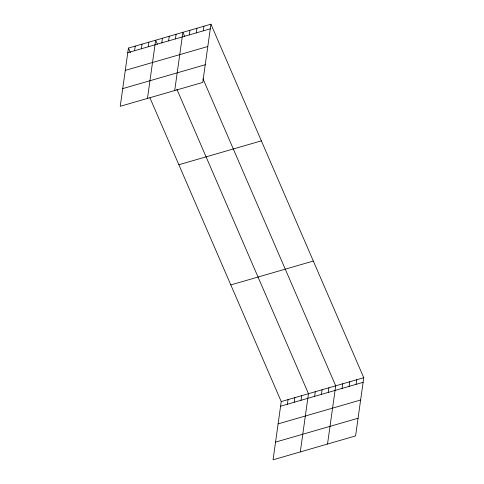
<?xml version="1.0" encoding="UTF-8"?>
<svg xmlns="http://www.w3.org/2000/svg" width="484" height="484" viewBox="0 0 484 484"><rect width="100%" height="100%" fill="white"/><g stroke="black" fill="none" stroke-linecap="round" stroke-linejoin="round"><path stroke-width="0.73" d="M128.423 48.079L120.238 106.298L202.76 82.425L210.939 24.2L128.423 48.079L130.426 52.714M134.582 50.729L135.23 46.107M141.388 48.757L142.036 44.135M148.195 46.791L148.848 42.169M147.469 98.421L155.654 40.196L157.373 44.177M161.813 42.846L162.461 38.23M168.62 40.88L169.267 36.258M175.426 38.908L176.079 34.285M174.7 90.544L182.885 32.319L184.604 36.294M189.25 34.909L189.897 30.286M196.262 32.882L196.915 28.26M203.28 30.849L203.927 26.227M149.913 97.786L281.24 401.575L273.061 459.8L355.577 435.921L363.762 377.701L210.939 24.2M287.399 404.225L288.053 399.609M294.205 402.258L294.859 397.636M301.018 400.286L301.665 395.664M300.292 451.923L308.471 393.698L176.86 89.244M314.63 396.348L315.284 391.725M321.436 394.375L322.09 389.759M328.249 392.409L328.896 387.787M327.523 444.04L335.702 385.821L202.941 78.717M342.067 388.41L342.72 383.788M349.085 386.377L349.732 381.761M356.097 384.35L356.744 379.728M127.776 52.695L210.292 28.822M125.289 70.386L207.805 46.512M122.724 88.614L205.246 64.735M178.85 164.729L261.372 140.856M230.814 284.919L313.329 261.045M281.24 401.575L363.762 377.701M280.593 406.197L363.109 382.318M278.106 423.887L360.622 400.008M275.547 442.11L358.063 418.236"/></g></svg>
